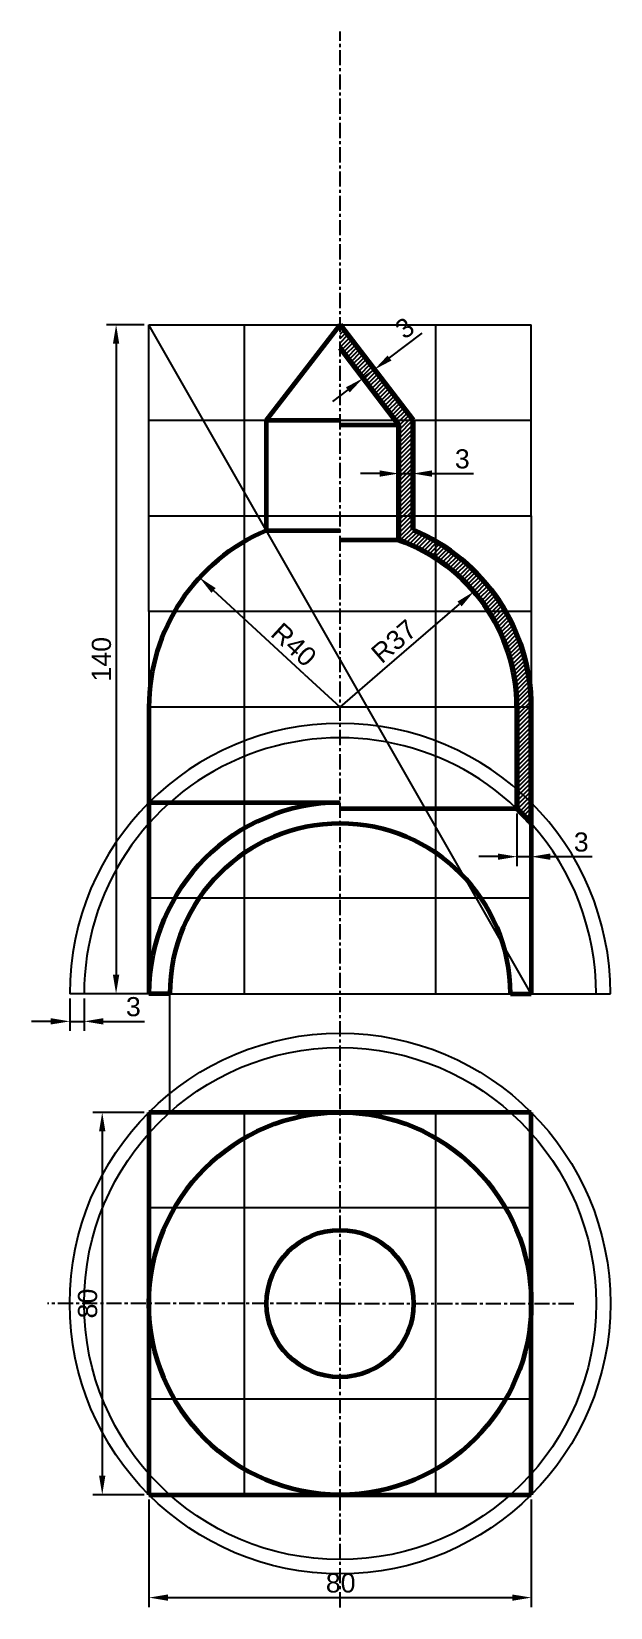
# Model space of a CAD drawing. Header units: millimetres. Extents: x 2464 to 2586, y 1094 to 1424.
import ezdxf

# ---------------------------------------------------------------- set-up
doc = ezdxf.new("R2010")
doc.units = ezdxf.units.MM
doc.header["$LTSCALE"] = 0.1
doc.linetypes.add('CENTER', pattern=[50.8, 31.75, -6.35, 6.35, -6.35])
for name, color, linetype in [('axis', 132, 'CENTER'), ('dimension', 152, 'Continuous'), ('hatch', 244, 'Continuous'), ('net', 142, 'Continuous')]:
    doc.layers.add(name, color=color, linetype=linetype)
doc.layers.add('section border', color=222, linetype='Continuous', lineweight=80)
doc.layers.add('view', color=242, linetype='Continuous', lineweight=60)
doc.styles.get("Standard").update_dxf_attribs({"font": 'Arial.ttf'})
doc.dimstyles.new('Copy of ISO-25', dxfattribs={"dimscale": 1.6, "dimtxt": 2.5, "dimasz": 2.5, "dimexe": 1.25, "dimexo": 0.625, "dimtad": 1, "dimtxsty": 'Standard', "dimcen": 2.5, "dimadec": 0, "dimazin": 0, "dimtfac": 1, "dimtmove": 0, "dimatfit": 3, "dimfxl": 1, "dimarcsym": 0})

# ---------------------------------------------------------------- blocks, each defined once
blk = doc.blocks.new('*D1')
at = {"layer": 'Defpoints', "color": 0, "transparency": 16777216}
for p in [(2472.47, 1222.7), (2475.47, 1222.7), (2475.47, 1216.94)]:
    blk.add_point(p, dxfattribs=at)
at = {"layer": 'dimension', "color": 0, "lineweight": -2, "transparency": 16777216}
for p, q in [((2472.47, 1221.7), (2472.47, 1214.94)), ((2475.47, 1221.7), (2475.47, 1214.94)), ((2468.47, 1216.94), (2464.47, 1216.94)), ((2472.47, 1216.94), (2475.47, 1216.94)), ((2479.47, 1216.94), (2488.09, 1216.94))]:
    blk.add_line(p, q, dxfattribs=at)
at = {"layer": 'dimension', "color": 0, "transparency": 16777216}
for points in [[(2468.47, 1217.61), (2468.47, 1216.28), (2472.47, 1216.94)], [(2479.47, 1217.61), (2479.47, 1216.28), (2475.47, 1216.94)]]:
    blk.add_solid(points, dxfattribs=at)
at = {"layer": 'dimension', "color": 0, "transparency": 16777216, "insert": (2485.78, 1219.99), "char_height": 4, "attachment_point": 5}
blk.add_mtext('3', dxfattribs=at)
blk = doc.blocks.new('*D2')
at = {"layer": 'Defpoints', "color": 0, "transparency": 16777216}
for p in [(2566.04, 1261.44), (2569.04, 1258.33), (2569.04, 1251.4)]:
    blk.add_point(p, dxfattribs=at)
at = {"layer": 'dimension', "color": 0, "lineweight": -2, "transparency": 16777216}
for p, q in [((2566.04, 1260.44), (2566.04, 1249.4)), ((2569.04, 1257.33), (2569.04, 1249.4)), ((2562.04, 1251.4), (2558.04, 1251.4)), ((2566.04, 1251.4), (2569.04, 1251.4)), ((2573.04, 1251.4), (2581.8, 1251.4))]:
    blk.add_line(p, q, dxfattribs=at)
at = {"layer": 'dimension', "color": 0, "transparency": 16777216}
for points in [[(2562.04, 1252.06), (2562.04, 1250.73), (2566.04, 1251.4)], [(2573.04, 1252.06), (2573.04, 1250.73), (2569.04, 1251.4)]]:
    blk.add_solid(points, dxfattribs=at)
at = {"layer": 'dimension', "color": 0, "transparency": 16777216, "insert": (2579.49, 1254.44), "char_height": 4, "attachment_point": 5}
blk.add_mtext('3', dxfattribs=at)
blk = doc.blocks.new('*D3')
at = {"layer": 'Defpoints', "color": 0, "transparency": 16777216}
for p in [(2557.05, 1306.87), (2529.04, 1282.7)]:
    blk.add_point(p, dxfattribs=at)
at = {"layer": 'dimension', "color": 0, "lineweight": -2, "transparency": 16777216}
blk.add_line((2537.93, 1290.37), (2554.02, 1304.26), dxfattribs=at)
at = {"layer": 'dimension', "color": 0, "transparency": 16777216}
blk.add_solid([(2553.59, 1304.77), (2554.46, 1303.76), (2557.05, 1306.87)], dxfattribs=at)
at = {"layer": 'dimension', "color": 0, "transparency": 16777216, "insert": (2540.32, 1296.45), "char_height": 4, "attachment_point": 5, "rotation": 40.7926}
blk.add_mtext('R37', dxfattribs=at)
blk = doc.blocks.new('*D4')
at = {"layer": 'Defpoints', "color": 0, "transparency": 16777216}
for p in [(2499.62, 1309.8), (2529.04, 1282.7)]:
    blk.add_point(p, dxfattribs=at)
at = {"layer": 'dimension', "color": 0, "lineweight": -2, "transparency": 16777216}
blk.add_line((2521.54, 1289.6), (2502.56, 1307.09), dxfattribs=at)
at = {"layer": 'dimension', "color": 0, "transparency": 16777216}
blk.add_solid([(2503.01, 1307.58), (2502.11, 1306.6), (2499.62, 1309.8)], dxfattribs=at)
at = {"layer": 'dimension', "color": 0, "transparency": 16777216, "insert": (2519.36, 1295.75), "char_height": 4, "attachment_point": 5, "rotation": 317.3564}
blk.add_mtext('R40', dxfattribs=at)
blk = doc.blocks.new('*D5')
at = {"layer": 'Defpoints', "color": 0, "transparency": 16777216}
for p in [(2541.3, 1329.65), (2544.3, 1331.55), (2544.3, 1329.65)]:
    blk.add_point(p, dxfattribs=at)
at = {"layer": 'dimension', "color": 0, "lineweight": -2, "transparency": 16777216}
for p, q in [((2541.3, 1330.65), (2541.3, 1333.55)), ((2544.3, 1330.65), (2544.3, 1333.55)), ((2537.3, 1331.55), (2533.3, 1331.55)), ((2541.3, 1331.55), (2544.3, 1331.55)), ((2548.3, 1331.55), (2556.92, 1331.55))]:
    blk.add_line(p, q, dxfattribs=at)
at = {"layer": 'dimension', "color": 0, "transparency": 16777216}
for points in [[(2537.3, 1332.22), (2537.3, 1330.89), (2541.3, 1331.55)], [(2548.3, 1332.22), (2548.3, 1330.89), (2544.3, 1331.55)]]:
    blk.add_solid(points, dxfattribs=at)
at = {"layer": 'dimension', "color": 0, "transparency": 16777216, "insert": (2554.61, 1334.6), "char_height": 4, "attachment_point": 5}
blk.add_mtext('3', dxfattribs=at)
blk = doc.blocks.new('*D6')
at = {"layer": 'Defpoints', "color": 0, "transparency": 16777216}
for p in [(2536.21, 1353.31), (2535.17, 1349.72), (2537.55, 1351.54)]:
    blk.add_point(p, dxfattribs=at)
at = {"layer": 'dimension', "color": 0, "lineweight": -2, "transparency": 16777216}
for p, q in [((2539.39, 1355.73), (2546.24, 1360.96)), ((2534.56, 1350.52), (2532.61, 1353.08)), ((2533.82, 1351.49), (2536.21, 1353.31)), ((2536.95, 1352.34), (2534.99, 1354.9)), ((2530.64, 1349.06), (2527.46, 1346.64))]:
    blk.add_line(p, q, dxfattribs=at)
at = {"layer": 'dimension', "color": 0, "transparency": 16777216}
for points in [[(2538.98, 1356.26), (2539.79, 1355.2), (2536.21, 1353.31)], [(2530.24, 1349.59), (2531.05, 1348.53), (2533.82, 1351.49)]]:
    blk.add_solid(points, dxfattribs=at)
at = {"layer": 'dimension', "color": 0, "transparency": 16777216, "insert": (2542.56, 1361.98), "char_height": 4, "attachment_point": 5, "rotation": 37.3351}
blk.add_mtext('3', dxfattribs=at)
blk = doc.blocks.new('*D7')
at = {"layer": 'Defpoints', "color": 0, "transparency": 16777216}
for p in [(2489.04, 1362.7), (2482.17, 1222.7), (2489.04, 1222.7)]:
    blk.add_point(p, dxfattribs=at)
at = {"layer": 'dimension', "color": 0, "lineweight": -2, "transparency": 16777216}
for p, q in [((2488.04, 1362.7), (2480.17, 1362.7)), ((2482.17, 1358.7), (2482.17, 1226.7)), ((2488.04, 1222.7), (2480.17, 1222.7))]:
    blk.add_line(p, q, dxfattribs=at)
at = {"layer": 'dimension', "color": 0, "transparency": 16777216}
for points in [[(2481.5, 1358.7), (2482.83, 1358.7), (2482.17, 1362.7)], [(2481.5, 1226.7), (2482.83, 1226.7), (2482.17, 1222.7)]]:
    blk.add_solid(points, dxfattribs=at)
at = {"layer": 'dimension', "color": 0, "transparency": 16777216, "insert": (2479.12, 1292.7), "char_height": 4, "attachment_point": 5, "rotation": 90}
blk.add_mtext('140', dxfattribs=at)
blk = doc.blocks.new('*D8')
at = {"layer": 'Defpoints', "color": 0, "transparency": 16777216}
for p in [(2489.04, 1117.9), (2569.04, 1117.9), (2569.04, 1096.38)]:
    blk.add_point(p, dxfattribs=at)
at = {"layer": 'dimension', "color": 0, "lineweight": -2, "transparency": 16777216}
for p, q in [((2489.04, 1116.9), (2489.04, 1094.38)), ((2569.04, 1116.9), (2569.04, 1094.38)), ((2493.04, 1096.38), (2565.04, 1096.38))]:
    blk.add_line(p, q, dxfattribs=at)
at = {"layer": 'dimension', "color": 0, "transparency": 16777216}
for points in [[(2493.04, 1097.04), (2493.04, 1095.71), (2489.04, 1096.38)], [(2565.04, 1097.04), (2565.04, 1095.71), (2569.04, 1096.38)]]:
    blk.add_solid(points, dxfattribs=at)
at = {"layer": 'dimension', "color": 0, "transparency": 16777216, "insert": (2529.16, 1099.42), "char_height": 4, "attachment_point": 5}
blk.add_mtext('80', dxfattribs=at)
blk = doc.blocks.new('*D9')
at = {"layer": 'Defpoints', "color": 0, "transparency": 16777216}
for p in [(2489.04, 1197.9), (2479.27, 1117.9), (2489.04, 1117.9)]:
    blk.add_point(p, dxfattribs=at)
at = {"layer": 'dimension', "color": 0, "lineweight": -2, "transparency": 16777216}
for p, q in [((2488.04, 1197.9), (2477.27, 1197.9)), ((2479.27, 1193.9), (2479.27, 1121.9)), ((2488.04, 1117.9), (2477.27, 1117.9))]:
    blk.add_line(p, q, dxfattribs=at)
at = {"layer": 'dimension', "color": 0, "transparency": 16777216}
for points in [[(2478.6, 1193.9), (2479.93, 1193.9), (2479.27, 1197.9)], [(2478.6, 1121.9), (2479.93, 1121.9), (2479.27, 1117.9)]]:
    blk.add_solid(points, dxfattribs=at)
at = {"layer": 'dimension', "color": 0, "transparency": 16777216, "insert": (2476.22, 1157.9), "char_height": 4, "attachment_point": 5, "rotation": 90}
blk.add_mtext('80', dxfattribs=at)

msp = doc.modelspace()

# ---------------------------------------------------------------- hatches: boundary and pattern name
at = {"layer": 'hatch'}
h = msp.add_hatch(dxfattribs=at)
h.set_pattern_fill('ANSI31', color=256, scale=0.2)
h.paths.add_polyline_path([(2529.041, 1362.701), (2529.041, 1357.754), (2540.523, 1342.701), (2544.296, 1342.701)])
h.paths.add_polyline_path([(2541.296, 1322.701), (2544.296, 1322.701), (2544.296, 1342.701), (2540.523, 1342.701), (2541.296, 1341.687)])
h.paths.add_polyline_path([(2549.041, 1313.83), (2549.041, 1317.342, 0.0330888), (2544.296, 1319.678), (2544.296, 1322.701), (2541.296, 1322.701), (2541.296, 1317.612, -0.0584359)])
h.paths.add_polyline_path([(2560.169, 1302.701), (2563.682, 1302.701, 0.1316525), (2549.041, 1317.342), (2549.041, 1313.83, -0.1075714)])
h.paths.add_polyline_path([(2563.682, 1302.701), (2560.169, 1302.701, -0.1437479), (2566.041, 1282.701), (2569.041, 1282.701, 0.1316525)])
h.paths.add_polyline_path([(2569.041, 1282.701), (2566.041, 1282.701), (2566.041, 1265.491, -0.0181121), (2569.041, 1262.701)])
h.paths.add_polyline_path([(2569.041, 1258.332), (2569.041, 1262.701, 0.0181121), (2566.041, 1265.491), (2566.041, 1261.438, -0.0201616)])

# ---------------------------------------------------------------- linework, layer by layer
at = {"layer": 'axis'}
for p, q in [((2529.041, 1157.9), (2529.041, 1424.036)), ((2529.041, 1157.9), (2467.827, 1157.9)), ((2529.041, 1094.314), (2529.041, 1157.9)), ((2529.041, 1157.9), (2578.487, 1157.9))]:
    msp.add_line(p, q, dxfattribs=at)
at = {"layer": 'dimension'}
for p, q in [((2521.545, 1289.604), (2529.041, 1282.701)), ((2529.041, 1282.701), (2537.933, 1290.374))]:
    msp.add_line(p, q, dxfattribs=at)
at = {"layer": 'net'}
for p, q in [((2489.041, 1362.701), (2569.041, 1362.701)), ((2489.041, 1322.701), (2489.041, 1362.701)), ((2569.041, 1222.701), (2489.041, 1362.701)), ((2509.041, 1302.701), (2509.041, 1362.701)), ((2549.041, 1302.701), (2549.041, 1362.701)), ((2569.041, 1322.701), (2569.041, 1362.701)), ((2489.041, 1342.701), (2513.656, 1342.701)), ((2529.041, 1342.701), (2569.041, 1342.701)), ((2489.041, 1302.701), (2489.041, 1322.701)), ((2489.041, 1322.701), (2569.041, 1322.701)), ((2569.041, 1322.701), (2569.041, 1302.701)), ((2569.041, 1302.701), (2489.041, 1302.701)), ((2489.041, 1302.701), (2489.041, 1282.701)), ((2509.041, 1222.701), (2509.041, 1302.701)), ((2549.041, 1222.701), (2549.041, 1302.701)), ((2569.041, 1302.701), (2569.041, 1282.701)), ((2569.041, 1282.701), (2489.041, 1282.701)), ((2569.041, 1242.701), (2489.041, 1242.701)), ((2489.041, 1222.701), (2472.472, 1222.701)), ((2493.409, 1222.701), (2529.041, 1222.701)), ((2493.409, 1197.9), (2493.409, 1222.701)), ((2529.041, 1222.701), (2564.672, 1222.701)), ((2569.041, 1222.701), (2585.609, 1222.701)), ((2509.041, 1117.9), (2509.041, 1197.9)), ((2549.041, 1117.9), (2549.041, 1197.9)), ((2569.041, 1177.9), (2489.041, 1177.9)), ((2569.041, 1137.9), (2489.041, 1137.9))]:
    msp.add_line(p, q, dxfattribs=at)
for radius in [56.569, 53.569]:
    msp.add_circle((2529.041, 1157.9), radius, dxfattribs=at)
for radius, start, end in [(56.569, 0, 180), (53.569, 46.31415, 180), (53.569, 0, 41.69408)]:
    msp.add_arc((2529.041, 1222.701), radius, start, end, dxfattribs=at)
at = {"layer": 'section border'}
for p, q in [((2544.296, 1342.701), (2529.041, 1362.701)), ((2541.296, 1341.687), (2529.041, 1357.754)), ((2544.296, 1319.678), (2544.296, 1342.701)), ((2541.296, 1317.612), (2541.296, 1341.687)), ((2566.041, 1282.701), (2566.041, 1261.438)), ((2569.041, 1258.332), (2569.041, 1282.701))]:
    msp.add_line(p, q, dxfattribs=at)
for centre, radius, start, end in [((2529.041, 1282.701), 40, 0, 67.58064), ((2529.041, 1282.701), 37, 0, 70.65687), ((2529.041, 1222.701), 53.569, 41.69408, 46.31415)]:
    msp.add_arc(centre, radius, start, end, dxfattribs=at)
at = {"layer": 'view'}
for p, q in [((2513.656, 1342.701), (2529.041, 1362.701)), ((2513.656, 1319.624), (2513.656, 1342.701)), ((2513.656, 1342.701), (2529.041, 1342.701)), ((2541.296, 1341.687), (2529.041, 1341.687)), ((2513.656, 1319.624), (2529.041, 1319.651)), ((2541.296, 1317.612), (2529.041, 1317.612)), ((2489.041, 1282.701), (2489.041, 1222.701)), ((2489.041, 1262.701), (2529.041, 1262.701)), ((2566.041, 1261.438), (2529.041, 1261.438)), ((2569.041, 1258.332), (2569.041, 1222.701)), ((2493.409, 1222.701), (2489.041, 1222.701)), ((2564.672, 1222.701), (2569.041, 1222.701)), ((2569.041, 1197.9), (2489.041, 1197.9)), ((2489.041, 1197.9), (2489.041, 1117.9)), ((2569.041, 1157.9), (2569.041, 1197.9)), ((2569.041, 1117.9), (2569.041, 1157.9)), ((2489.041, 1117.9), (2529.041, 1117.9)), ((2529.041, 1117.9), (2569.041, 1117.9))]:
    msp.add_line(p, q, dxfattribs=at)
for radius in [40, 15.385]:
    msp.add_circle((2529.041, 1157.9), radius, dxfattribs=at)
for centre, radius, start in [((2529.041, 1282.701), 40, 112.61986), ((2529.041, 1222.701), 40, 90), ((2529.041, 1222.701), 35.631, 0)]:
    msp.add_arc(centre, radius, start, 180, dxfattribs=at)

# ---------------------------------------------------------------- dimensions: what is measured, and where the dimension line sits
at = {"layer": 'dimension'}
for base, p1, p2, picture, middle in [((2482.167, 1222.701), (2489.041, 1362.701), (2489.041, 1222.701), '*D7', (2479.125, 1292.701)), ((2479.266, 1117.9), (2489.041, 1197.9), (2489.041, 1117.9), '*D9', (2476.224, 1157.9))]:
    dim = msp.add_linear_dim(base=base, p1=p1, p2=p2, angle=90, dimstyle='Copy of ISO-25', dxfattribs=at)
    dim.commit()
    dim.dimension.update_dxf_attribs({"geometry": picture, "text_midpoint": middle})
dim = msp.add_linear_dim(base=(2536.206, 1353.306), p1=(2535.168, 1349.721), p2=(2537.554, 1351.54), angle=37.33514, dimstyle='Copy of ISO-25', dxfattribs=at)
dim.commit()
dim.dimension.update_dxf_attribs({"geometry": '*D6', "text_midpoint": (2544.404, 1359.559), "dimtype": 160})
for base, p1, p2, picture, middle in [((2544.296, 1331.552), (2541.296, 1329.65), (2544.296, 1329.65), '*D5', (2554.606, 1331.552)), ((2569.041, 1251.397), (2566.041, 1261.438), (2569.041, 1258.332), '*D2', (2579.487, 1251.397)), ((2475.472, 1216.943), (2472.472, 1222.701), (2475.472, 1222.701), '*D1', (2485.782, 1216.943)), ((2569.041, 1096.377), (2489.041, 1117.9), (2569.041, 1117.9), '*D8', (2529.159, 1096.377))]:
    dim = msp.add_linear_dim(base=base, p1=p1, p2=p2, dimstyle='Copy of ISO-25', dxfattribs=at)
    dim.commit()
    dim.dimension.update_dxf_attribs({"geometry": picture, "text_midpoint": middle, "dimtype": 160})
for mpoint, picture, middle in [((2499.617, 1309.798), '*D4', (2517.299, 1293.514)), ((2557.052, 1306.874), '*D3', (2542.308, 1294.15))]:
    dim = msp.add_radius_dim(center=(2529.041, 1282.701), mpoint=mpoint, dimstyle='Copy of ISO-25', dxfattribs=at)
    dim.commit()
    dim.dimension.update_dxf_attribs({"geometry": picture, "text_midpoint": middle, "dimtype": 164})

doc.saveas('drawing.dxf')
